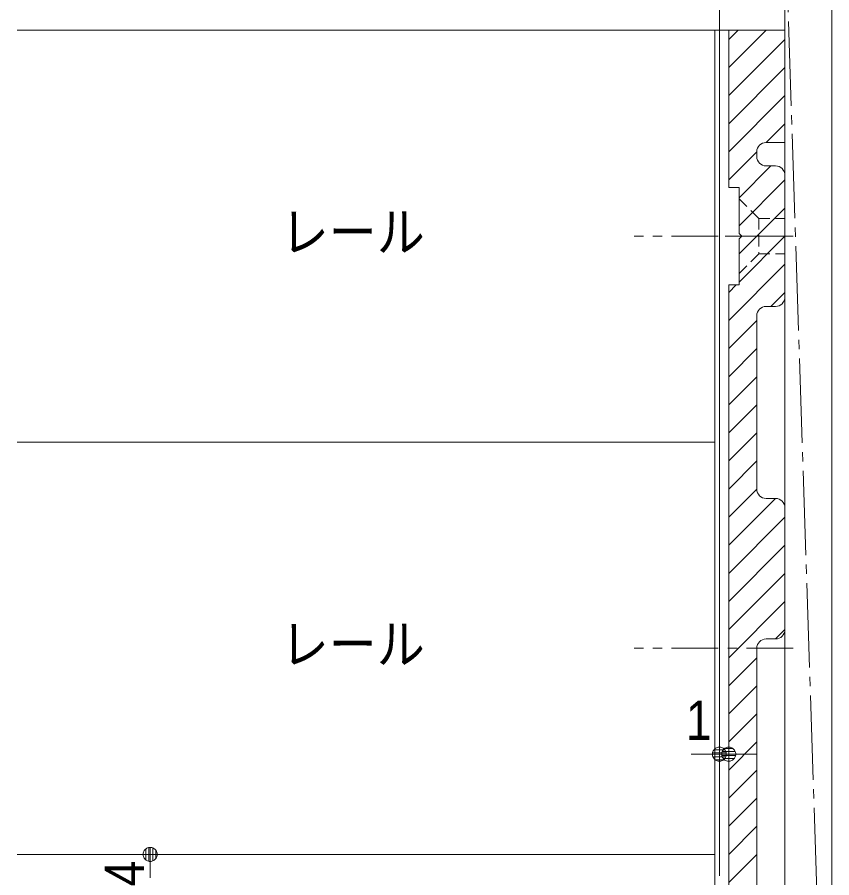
# Model space of a CAD drawing. Units: millimetres, scale not verified. Extents: x -606 to 606, y -304 to 304.
# Drawn here: x -98.8 to -11.7, y 90.5 to 182.4 of the extents above; entities that cross this region are included whole.
import ezdxf
from ezdxf.enums import TextEntityAlignment as Align

# ---------------------------------------------------------------- set-up
doc = ezdxf.new("R2010")
doc.units = ezdxf.units.MM
doc.header["$LTSCALE"] = 2
for name, pattern in [('CHAIN1', [8, 5, -1, 1, -1]), ('CHAIN2', [12, 9, -1, 1, -1]), ('DASHED1', [1.8, 1.2, -0.6])]:
    doc.linetypes.add(name, pattern=pattern)
for name, color, linetype, lineweight in [('0-1_3一般', 7, 'Continuous', 9), ('0-2_2寸法-1', 7, 'Continuous', 9), ('0-3_0', 7, 'Continuous', 9), ('0-4_2寸法-3', 7, 'Continuous', 9), ('0-5_2寸法-2', 7, 'Continuous', 9)]:
    doc.layers.add(name, color=color, linetype=linetype, lineweight=lineweight)
doc.styles.add('ＭＳ ゴシック', font='')
doc.styles.add('ＭＳ Ｐゴシック', font='')
doc.styles.get('ＭＳ ゴシック').set_extended_font_data('MS Gothic')
doc.styles.get('ＭＳ Ｐゴシック').set_extended_font_data('MS PGothic')

# ---------------------------------------------------------------- blocks, each defined once
blk = doc.blocks.new('_Dot')
at = {"layer": '0-3_0'}
for p, q in [((-1, 0), (-2, 0)), ((0.978, 0.2), (-0.978, 0.2)), ((0.799, 0.6), (-0.799, 0.6)), ((0.916, -0.398), (-0.916, -0.398)), ((0.6, -0.798), (-0.6, -0.798))]:
    blk.add_line(p, q, dxfattribs=at)
for points in [[(1, 0), (0.992, 0.125), (0.969, 0.249), (0.93, 0.368), (0.876, 0.482), (0.809, 0.588), (0.729, 0.685), (0.637, 0.771), (0.536, 0.844), (0.426, 0.905), (0.309, 0.951), (0.187, 0.982), (0.063, 0.998), (-0.063, 0.998), (-0.187, 0.982), (-0.309, 0.951), (-0.426, 0.905), (-0.536, 0.844), (-0.637, 0.771), (-0.729, 0.685), (-0.809, 0.588), (-0.876, 0.482), (-0.93, 0.368), (-0.969, 0.249), (-0.992, 0.125), (-1, 0), (0, 0)], [(-1, 0), (-0.992, -0.125), (-0.969, -0.249), (-0.93, -0.368), (-0.876, -0.482), (-0.809, -0.588), (-0.729, -0.685), (-0.637, -0.771), (-0.536, -0.844), (-0.426, -0.905), (-0.309, -0.951), (-0.187, -0.982), (-0.063, -0.998), (0.063, -0.998), (0.187, -0.982), (0.309, -0.951), (0.426, -0.905), (0.536, -0.844), (0.637, -0.771), (0.729, -0.685), (0.809, -0.588), (0.876, -0.482), (0.93, -0.368), (0.969, -0.249), (0.992, -0.125), (1, 0), (0, 0)]]:
    blk.add_lwpolyline(points, close=True, dxfattribs=at)
blk = doc.blocks.new('グループ-5')
at = {"layer": '0-1_3一般', "linetype": 'CHAIN2'}
blk.add_line((334, 82), (324, 387), dxfattribs=at)
at = {"layer": '0-1_3一般'}
for p, q in [((324, 387), (324, 82)), ((324, 387), (324, 362)), ((334, 82), (334, 387)), ((324, 362), (160, 362)), ((309, 274), (309, 362)), ((312, 362), (312, 328.4)), ((324, 362), (312, 362)), ((312, 362), (324, 362)), ((312, 360), (314, 362)), ((312, 354), (320, 362)), ((324, 362), (324, 338)), ((312, 348), (324, 360)), ((312, 342), (324, 354)), ((312, 336), (324, 348)), ((320, 338), (324, 342)), ((324, 338), (320, 338)), ((312, 330), (318, 336)), ((318, 336), (318, 335)), ((318, 336), (318, 335)), ((318, 336), (318, 335)), ((314.2, 326.2), (321, 333)), ((320, 333), (322, 333)), ((320, 333), (322, 333)), ((320, 333), (322, 333)), ((324, 331), (324, 305)), ((324, 331), (324, 305)), ((324, 331), (324, 305)), ((314.2, 320.2), (324, 330)), ((314.2, 328.4), (312, 328.4)), ((314.2, 318.6), (314.2, 328.4)), ((314.2, 314.2), (324, 324)), ((314.2, 318.6), (314.8, 318)), ((314.8, 318), (314.2, 317.4)), ((314.2, 308.2), (324, 318)), ((314.2, 307.6), (314.2, 317.4)), ((312, 300), (324, 312)), ((312, 307.6), (314.2, 307.6)), ((312, 307.6), (312, 152.4)), ((312, 306), (313.6, 307.6)), ((321, 303), (324, 306)), ((320, 303), (322, 303)), ((322, 303), (320, 303)), ((322, 303), (320, 303)), ((312, 294), (318, 300)), ((318, 264), (318, 301)), ((318, 301), (318, 264)), ((318, 301), (318, 264)), ((312, 288), (318, 294)), ((312, 282), (318, 288)), ((312, 276), (318, 282)), ((312, 270), (318, 276)), ((312, 264), (318, 270)), ((312, 258), (318, 264)), ((312, 252), (322, 262)), ((320, 262), (322, 262)), ((320, 262), (322, 262)), ((320, 262), (322, 262)), ((324, 260), (324, 234)), ((324, 260), (324, 234)), ((324, 260), (324, 234)), ((312, 246), (324, 258)), ((312, 240), (324, 252)), ((312, 234), (324, 246)), ((312, 228), (324, 240)), ((322, 232), (324, 234)), ((322, 232), (320, 232)), ((322, 232), (320, 232)), ((322, 232), (320, 232)), ((318, 159), (318, 230)), ((318, 230), (318, 159)), ((318, 230), (318, 159)), ((312, 222), (318, 228)), ((312, 216), (318, 222)), ((312, 210), (318, 216)), ((312, 204), (318, 210)), ((312, 198), (318, 204)), ((312, 192), (318, 198)), ((312, 186), (318, 192)), ((309, 98), (309, 186)), ((312, 180), (318, 186))]:
    blk.add_line(p, q, dxfattribs=at)
at = {"layer": '0-1_3一般', "linetype": 'DASHED1'}
for p, q in [((318.4, 321.8), (324, 321.8)), ((314.2, 310), (318.4, 314.2)), ((318.4, 314.2), (324, 314.2))]:
    blk.add_line(p, q, dxfattribs=at)
at = {"layer": '0-1_3一般', "linetype": 'CHAIN1'}
for p, q in [((325.78, 318), (291.78, 318)), ((311.237, 318), (324.697, 318)), ((325.78, 230), (291.78, 230))]:
    blk.add_line(p, q, dxfattribs=at)
at = {"layer": '0-1_3一般'}
for points in [[(334, 387), (334, 82), (334.02, 82)], [(301.671, 92.279), (312, 94), (312, 131.6), (314.2, 131.6), (314.2, 141.4), (314.8, 142), (314.2, 142.6), (314.2, 152.4), (312, 152.4), (312, 307.6), (314.2, 307.6), (314.2, 317.4), (314.8, 318), (314.2, 318.6), (314.2, 328.4), (312, 328.4), (312, 362), (324, 362)], [(301.671, 92.279), (312, 94), (312, 131.6), (314.2, 131.6), (314.2, 141.4), (314.8, 142), (314.2, 142.6), (314.2, 152.4), (312, 152.4), (312, 307.6), (314.2, 307.6), (314.2, 317.4), (314.8, 318), (314.2, 318.6), (314.2, 328.4), (312, 328.4), (312, 362), (324, 362)], [(324, 362), (324, 338), (320, 338)], [(324, 362), (324, 338), (320, 338)], [(314.2, 318.6), (314.8, 318), (314.2, 317.4)], [(160, 186), (309, 186), (309, 274), (160, 274)]]:
    blk.add_lwpolyline(points, dxfattribs=at)
at = {"layer": '0-1_3一般', "linetype": 'DASHED1'}
blk.add_lwpolyline([(314.2, 326), (318.4, 321.8), (318.4, 314.2)], dxfattribs=at)
at = {"layer": '0-1_3一般'}
for centre, start, end in [((320, 336), 90, 180), ((320, 336), 90, 180), ((320, 336), 90, 180), ((320, 335), 180, 270), ((320, 335), 180, 270), ((320, 335), 180, 270), ((322, 331), 0, 90), ((322, 331), 360, 90), ((322, 331), 0, 90), ((322, 305), 270, 0), ((322, 305), 270, 0), ((322, 305), 270, 0), ((320, 301), 90, 180), ((320, 301), 90, 180), ((320, 301), 90, 180), ((320, 264), 180, 270), ((320, 264), 180, 270), ((320, 264), 180, 270), ((322, 260), 0, 90), ((322, 260), 360, 90), ((322, 260), 0, 90), ((322, 234), 270, 0), ((322, 234), 270, 0), ((322, 234), 270, 0), ((320, 230), 90, 180), ((320, 230), 90, 180), ((320, 230), 90, 180)]:
    blk.add_arc(centre, 2, start, end, dxfattribs=at)

msp = doc.modelspace()

# ---------------------------------------------------------------- linework, layer by layer
at = {"layer": '0-2_2寸法-1'}
for p, q in [((-86.55, 93), (-86.53, 93)), ((-84.55, 90.501), (-84.55, 91.499))]:
    msp.add_line(p, q, dxfattribs=at)
at = {"layer": '0-5_2寸法-2'}
for p, q in [((-23.75, 90.7), (-23.75, 253)), ((-23.75, 90.7), (-23.75, 105.7)), ((-22.75, 90.7), (-22.75, 105.7)), ((-25.251, 103.7), (-26.751, 103.7)), ((-22.75, 103.7), (-23.75, 103.7)), ((-21.249, 103.7), (-19.749, 103.7))]:
    msp.add_line(p, q, dxfattribs=at)

# ---------------------------------------------------------------- block references
at = {"layer": '0-1_3一般', "xscale": 0.5, "yscale": 0.5}
msp.add_blockref('グループ-5', (-178.75, 0), dxfattribs=at)
at = {"layer": '0-2_2寸法-1', "xscale": 0.7503418, "yscale": 0.7503418, "rotation": 90}
msp.add_blockref('_Dot', (-84.55, 93), dxfattribs=at)
at = {"layer": '0-5_2寸法-2', "xscale": 0.7503418, "yscale": 0.7503418}
msp.add_blockref('_Dot', (-23.75, 103.7), dxfattribs=at)
at = {"layer": '0-5_2寸法-2', "xscale": 0.7503418, "yscale": 0.7503418, "rotation": 180}
msp.add_blockref('_Dot', (-22.75, 103.7), dxfattribs=at)

# ---------------------------------------------------------------- texts
at = {"layer": '0-2_2寸法-1', "style": 'ＭＳ Ｐゴシック', "width": 0.9}
msp.add_text('4', height=4.194, rotation=90, dxfattribs=at).set_placement((-83.944, 89.583), align=Align.BOTTOM_LEFT)
at = {"layer": '0-4_2寸法-3', "style": 'ＭＳ ゴシック', "width": 0.9}
for p in [(-70.603, 156.108), (-70.603, 112.108)]:
    msp.add_text('レール', height=4.179, dxfattribs=at).set_placement(p, align=Align.BOTTOM_LEFT)
at = {"layer": '0-5_2寸法-2', "style": 'ＭＳ Ｐゴシック', "width": 0.9}
msp.add_text('1', height=4.194, dxfattribs=at).set_placement((-27.323, 103.955), align=Align.BOTTOM_LEFT)

doc.saveas('drawing.dxf')
